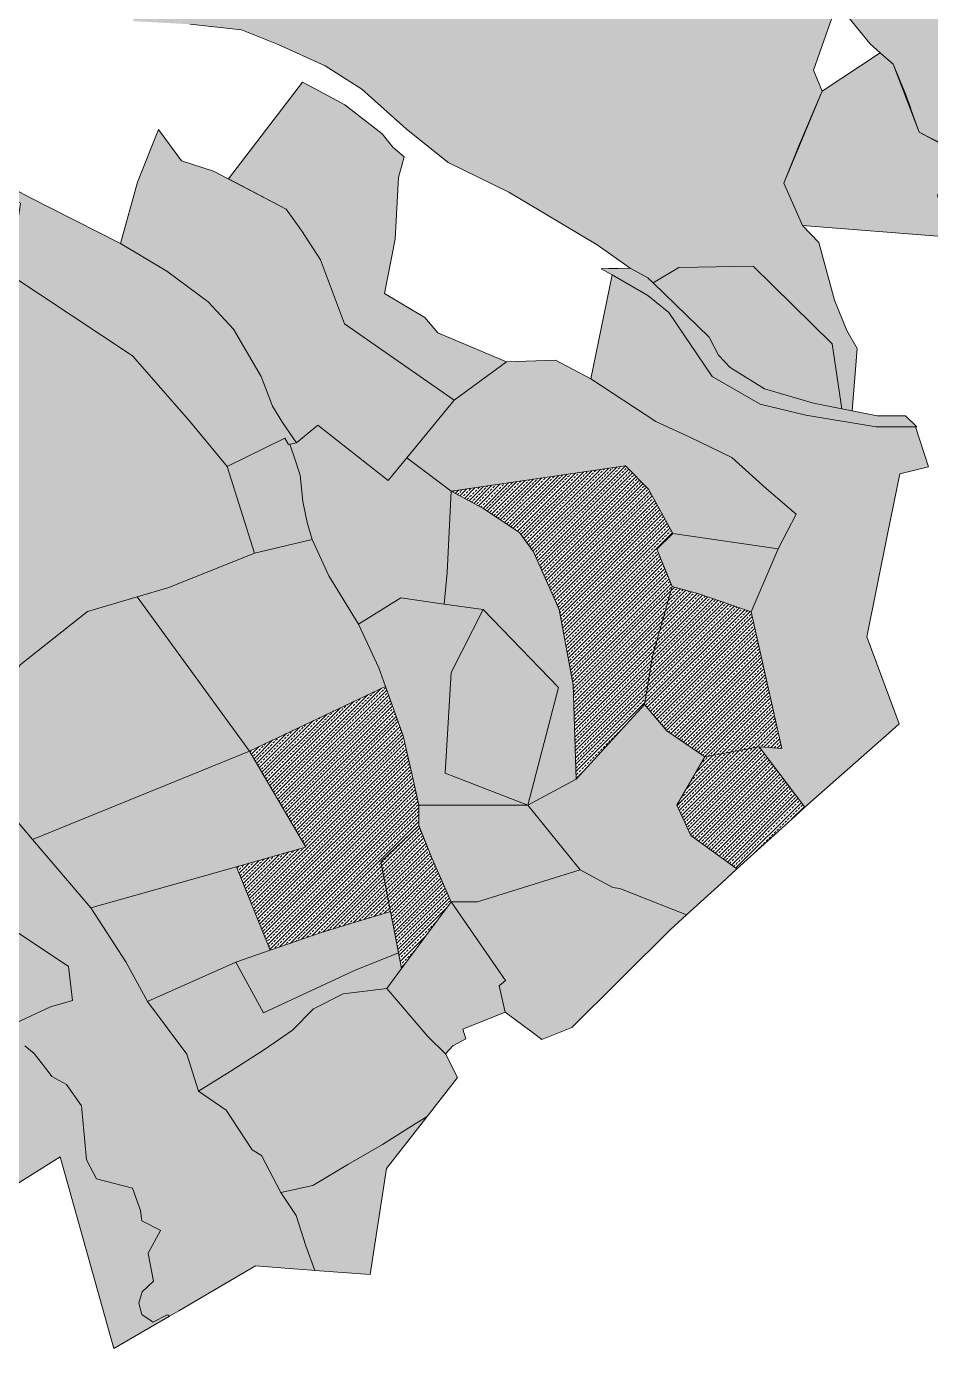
# Model space of a CAD drawing. Header units: metres. Extents: x 541853 to 549675, y 1832829 to 1845715.
# Drawn here: x 547461 to 547910, y 1839112 to 1839769 of the extents above; entities that cross this region are included whole.
import ezdxf

# ---------------------------------------------------------------- set-up
doc = ezdxf.new("R2010")
doc.units = ezdxf.units.M
doc.header["$MEASUREMENT"] = 0
doc.layers.add('1', color=7, linetype='Continuous', lineweight=0)

msp = doc.modelspace()

# ---------------------------------------------------------------- hatches: boundary and pattern name
at = {"layer": '1', "linetype": 'Continuous', "lineweight": 0}
for color, points in [(4, [(548075.28, 1839599.325), (548058.75, 1839614.925), (548047.59, 1839619.395), (548036.19, 1839640.605), (548015.19, 1839653.715), (548001.63, 1839662.175), (547992.33, 1839667.965), (547991.94, 1839668.205), (547991.76, 1839668.325), (547991.64, 1839668.4), (547991.61, 1839668.4), (547990.68, 1839667.215), (547982.88, 1839651.72), (547978.41, 1839644.22), (547976.76, 1839641.685), (547973.37, 1839641.835), (547980.57, 1839657.72), (547980.24, 1839666.735), (547963.77, 1839681.705), (547944.33, 1839694.065), (547941.78, 1839695.7), (547923.27, 1839706.23), (547916.55, 1839710.055), (547904.43, 1839716.37), (547900.47, 1839727.23), (547899.84, 1839728.985), (547897.08, 1839736.5), (547891.53, 1839750.135), (547885.05, 1839755.775), (547880.04, 1839760.125), (547879.8, 1839760.305), (547869.66, 1839772.935), (547866.99, 1839777.255), (547864.14, 1839781.875), (547861.98, 1839784.5), (547854.6, 1839793.365), (547841.67, 1839811.275), (547830.9, 1839808.515), (547823.25, 1839818.535), (547821.24, 1839821.16), (547821.54, 1839835.545), (547803.45, 1839842.94), (547789.8, 1839857.025), (547768.95, 1839871.545), (547734.99, 1839883.005), (547703.01, 1839894), (547685.01, 1839892.995), (547676.01, 1839901.995), (547673.34, 1839910.23), (547669.32, 1839922.74), (547665.99, 1839933), (547656.21, 1839942.69), (547634.34, 1839964.365), (547625.16, 1839972.66), (547625.52, 1839977.58), (547626.63, 1839987.675), (547624.44, 1839996.255), (547626.42, 1839996.735), (547626.63, 1840007.565), (547623.9, 1840008.975), (547624.53, 1840012.695), (547629.96, 1840021.935), (547627.95, 1840028.97), (547623.21, 1840029.135), (547626.51, 1840041.39), (547649.4, 1840049.115), (547665.24, 1840032.855), (547664.4, 1840029.855), (547664.25, 1840027.635), (547664.46, 1840025.46), (547665.39, 1840022.925), (547666.71, 1840020.33), (547666.89, 1840019.325), (547666.59, 1840017.285), (547665.81, 1840014.645), (547664.13, 1840011.765), (547663.47, 1840011.24), (547662.84, 1840009.965), (547662.36, 1840007.505), (547662.57, 1840005.105), (547663.56, 1840002.525), (547665.12, 1839999.84), (547667.19, 1839997.2), (547675.86, 1839988.56), (547677.54, 1839985.62), (547681.38, 1839975.225), (547683.36, 1839971.88), (547685.1, 1839970.185), (547687.68, 1839968.82), (547690.68, 1839967.965), (547699.38, 1839966.975), (547705.29, 1839965.865), (547711.38, 1839964.47), (547715.43, 1839963.195), (547720.95, 1839961.095), (547723.92, 1839959.67), (547728.06, 1839957.315), (547735.56, 1839952.245), (547741.2, 1839949.515), (547746.57, 1839947.625), (547757.88, 1839945.045), (547763.43, 1839943.005), (547768.95, 1839939.975), (547773.15, 1839936.885), (547776.03, 1839934.26), (547778.37, 1839931.575), (547782.12, 1839925.53), (547782.18, 1839924.99), (547782.81, 1839924.15), (547784.22, 1839923.115), (547791.24, 1839920.805), (547797.12, 1839917.37), (547802.01, 1839915.945), (547805.64, 1839914.46), (547806.84, 1839913.395), (547808.46, 1839910.41), (547810.77, 1839907.575), (547812.3, 1839905.925), (547814.7, 1839904.245), (547816.11, 1839903.81), (547821.24, 1839903.135), (547825.29, 1839902.205), (547833.18, 1839899.445), (547835.34, 1839901.08), (547838.25, 1839904.005), (547838.37, 1839904.125), (547846.14, 1839894.465), (547848.66, 1839892.905), (547872.12, 1839878.445), (547894.2, 1839854.73), (547917.57, 1839829.38), (547919.7, 1839828.495), (547919.43, 1839826.845), (547919.76, 1839824.745), (547920.36, 1839823.845), (547922.37, 1839822.615), (547935.99, 1839816.9), (547947.21, 1839812.85), (547949.01, 1839811.755), (547949.46, 1839811.035), (547949.55, 1839808.98), (547947.3, 1839802.11), (547946.67, 1839799.575), (547946.64, 1839798.465), (547947.12, 1839796.635), (547948.35, 1839785.43), (547949.34, 1839781.755), (547953.48, 1839773.79), (547955.25, 1839771.135), (547956.03, 1839770.355), (547957.68, 1839769.425), (547960.74, 1839768.315), (547962.66, 1839767.325), (547969.2, 1839761.895), (547976.1, 1839757.8), (547978.26, 1839756.915), (547979.61, 1839756.615), (547982.43, 1839756.585), (547983.81, 1839756.855), (547990.11, 1839759.015), (547995.33, 1839759.69), (547997.49, 1839759.645), (548001.57, 1839759.045), (548004.09, 1839758.22), (548005.41, 1839757.545), (548006.79, 1839756.48), (548006.49, 1839755.535), (548007.12, 1839753.945), (548008.29, 1839752.565), (548011.2, 1839750.255), (548014.32, 1839748.455), (548021.25, 1839745.53), (548031.9, 1839742.365), (548056.95, 1839737.235), (548074.98, 1839732.69), (548082.93, 1839730.17), (548090.79, 1839727.35), (548097.48, 1839724.56), (548102.55, 1839722.085), (548108.43, 1839718.455), (548113.74, 1839714.24), (548119.08, 1839709.11), (548128.29, 1839699.555), (548132.28, 1839695.865), (548135.49, 1839693.285), (548144.88, 1839686.925), (548167.29, 1839673.605), (548175.69, 1839667.785), (548179.95, 1839664.125), (548180.82, 1839663.18), (548146.11, 1839660.51), (548136.87, 1839652.515), (548076.03, 1839599.955)]), (43, [(547871.16, 1839577.89), (547866, 1839578.925), (547861.2, 1839611.205), (547821.99, 1839649.74), (547784.97, 1839649.125), (547772.22, 1839641.43), (547769.58, 1839643.965), (547760.82, 1839648.735), (547744.44, 1839660.285), (547700.67, 1839686.565), (547670.52, 1839701.25), (547649.64, 1839717.885), (547627.59, 1839737.595), (547609.44, 1839749.19), (547586.04, 1839759.825), (547567.86, 1839767.16), (547542.36, 1839769.875), (547514.43, 1839771.42), (547510.95, 1839779.925), (547515.57, 1839790.365), (547522.92, 1839796.545), (547537.62, 1839798.09), (547560.03, 1839802.35), (547585.5, 1839823.755), (547609.26, 1839811.8), (547647, 1839784.71), (547668.63, 1839795.45), (547694.46, 1839812.775), (547710.72, 1839824.76), (547725, 1839817.425), (547735.83, 1839794.22), (547746.27, 1839787.65), (547772.85, 1839784.95), (547792.17, 1839779.535), (547803.9, 1839799.035), (547823.25, 1839818.535), (547830.9, 1839808.515), (547841.67, 1839811.275), (547854.6, 1839793.365), (547861.98, 1839784.5), (547864.14, 1839781.875), (547851.9, 1839747.06), (547856.16, 1839736.62), (547844.94, 1839710.34), (547837.23, 1839691.005), (547846.5, 1839669.945), (547854.6, 1839661.44), (547862.34, 1839632.835), (547868.52, 1839617.76), (547873.56, 1839608.865)]), (31, [(547917.72, 1839664.335), (547846.5, 1839669.945), (547837.23, 1839691.005), (547856.16, 1839736.62), (547885.05, 1839755.775), (547891.53, 1839750.135), (547904.43, 1839716.37), (547923.27, 1839706.23), (547913.46, 1839684.825), (547918.11, 1839670.14)]), (53, [(547673.52, 1839583.215), (547619.07, 1839621.105), (547607.04, 1839652.815), (547597.68, 1839667.44), (547590, 1839678), (547561.47, 1839693.06), (547598.1, 1839741.195), (547601.22, 1839739.53), (547609.11, 1839735.315), (547619.22, 1839729.93), (547637.7, 1839715.425), (547642.98, 1839708.795), (547648.62, 1839703.98), (547645.89, 1839693.855), (547644.24, 1839663.21), (547638.87, 1839636.105), (547658.85, 1839624.315), (547665.33, 1839616.575), (547699.41, 1839602.265)]), (53, [(547640.7, 1839543.375), (547605.84, 1839570.735), (547595.16, 1839562.08), (547588.2, 1839572.055), (547583.31, 1839580.275), (547577.61, 1839594.99), (547563.9, 1839618.495), (547551.24, 1839632.085), (547530.75, 1839647.325), (547507.77, 1839661.035), (547516.26, 1839691.44), (547526.61, 1839717.57), (547538.01, 1839702), (547554, 1839697.005), (547590, 1839678), (547597.68, 1839667.44), (547607.04, 1839652.815), (547619.07, 1839621.105), (547673.52, 1839583.215), (547649.91, 1839554.565)]), (252, [(547883.07, 1839569.925), (547848.09, 1839575.745), (547825.41, 1839581.295), (547801.5, 1839594.915), (547780.05, 1839626.745), (547769.58, 1839635.22), (547751.85, 1839645.525), (547746.42, 1839648.495), (547746.45, 1839648.495), (547750.2, 1839648.555), (547754.88, 1839648.63), (547760.82, 1839648.735), (547769.58, 1839643.965), (547772.22, 1839641.43), (547800.15, 1839614.535), (547804.8, 1839605.505), (547810.44, 1839599.385), (547827.57, 1839588.765), (547851.96, 1839581.73), (547866, 1839578.925), (547871.16, 1839577.89), (547883.49, 1839575.43), (547897.62, 1839575.43), (547903.14, 1839570.015), (547902.6, 1839569.925)]), (43, [(547866, 1839578.925), (547851.96, 1839581.73), (547827.57, 1839588.765), (547810.44, 1839599.385), (547804.8, 1839605.505), (547800.15, 1839614.535), (547772.22, 1839641.43), (547784.97, 1839649.125), (547821.99, 1839649.74), (547861.2, 1839611.205)]), (252, [(547417.23, 1839375.765), (547412.88, 1839380.475), (547403.7, 1839386.205), (547390.47, 1839395.955), (547378.35, 1839402.84), (547369.92, 1839404.745), (547388.16, 1839415.365), (547394.13, 1839412.56), (547394.61, 1839407.955), (547396.59, 1839405.525), (547409.07, 1839399.795), (547414.98, 1839404.985), (547409.76, 1839405.9), (547412.52, 1839411.645), (547413.9, 1839417.255), (547416.57, 1839419.175), (547425.63, 1839418.17), (547428.51, 1839416.085), (547428.78, 1839412.365), (547431.12, 1839411.375), (547435.17, 1839421.665), (547437.42, 1839439.185), (547430.25, 1839439.47), (547431.63, 1839451.785), (547430.97, 1839466.365), (547432.8, 1839495.795), (547432.02, 1839513.42), (547435.14, 1839558.915), (547452.87, 1839645.555), (547513.71, 1839605.25), (547541.7, 1839573.225), (547560.69, 1839550.215), (547574.37, 1839507.165), (547531.71, 1839490.215), (547516.08, 1839485.58), (547491.36, 1839478.245), (547458.03, 1839451.845), (547431.99, 1839403.005), (547425.3, 1839402.42), (547424.04, 1839401.535), (547425.42, 1839398.205), (547414.23, 1839394.245), (547416.78, 1839388.365), (547419.3, 1839387.165), (547423.35, 1839381.135), (547423.98, 1839376.47)]), (252, [(547847.67, 1839381.09), (547824.99, 1839411), (547836.12, 1839410.205), (547821, 1839478.005), (547834.29, 1839509.415), (547843.26, 1839526.635), (547828.41, 1839539.265), (547811.31, 1839554.685), (547790.1, 1839564.99), (547773.63, 1839572.595), (547741.38, 1839593.835), (547751.85, 1839645.525), (547769.58, 1839635.22), (547780.05, 1839626.745), (547801.5, 1839594.915), (547825.41, 1839581.295), (547848.09, 1839575.745), (547883.07, 1839569.925), (547902.6, 1839569.925), (547908.99, 1839550.065), (547894.8, 1839546.555), (547888.53, 1839515.865), (547878.33, 1839465.615), (547894.41, 1839422.4), (547889.52, 1839418.065), (547875.54, 1839405.705)]), (53, [(547834.29, 1839509.415), (547782, 1839517.005), (547770, 1839538.995), (547758.54, 1839550.665), (547671.99, 1839538.005), (547649.91, 1839554.565), (547673.52, 1839583.215), (547699.41, 1839602.265), (547723.71, 1839603.15), (547741.38, 1839593.835), (547773.63, 1839572.595), (547790.1, 1839564.99), (547811.31, 1839554.685), (547828.41, 1839539.265), (547843.26, 1839526.635)]), (31, [(547626, 1839472.005), (547611.27, 1839495.975), (547602.99, 1839514.005), (547600.47, 1839522.495), (547598.25, 1839532.8), (547596.99, 1839546), (547593.99, 1839555), (547592.34, 1839559.815), (547591.83, 1839561.345), (547591.2, 1839561.225), (547595.16, 1839562.08), (547605.84, 1839570.735), (547640.7, 1839543.375), (547649.91, 1839554.565), (547671.99, 1839538.005), (547669.98, 1839497.625), (547668.57, 1839481.965), (547647, 1839484.995)]), (252, [(547574.37, 1839507.165), (547560.69, 1839550.215), (547589.37, 1839564.315), (547591.2, 1839561.225), (547591.83, 1839561.345), (547592.34, 1839559.815), (547593.99, 1839555), (547596.99, 1839546), (547598.25, 1839532.8), (547600.47, 1839522.495), (547602.99, 1839514.005)]), (31, [(547710, 1839382.005), (547725.21, 1839440.43), (547687.92, 1839479.25), (547668.57, 1839481.965), (547669.98, 1839497.625), (547671.99, 1839538.005), (547687.71, 1839529.515), (547705.89, 1839517.53), (547712.85, 1839507.87), (547725.6, 1839479.265), (547732.56, 1839441.765), (547734, 1839394.995)]), (53, [(547821, 1839478.005), (547794.99, 1839487.005), (547781.76, 1839490.665), (547774.11, 1839509.145), (547782, 1839517.005), (547834.29, 1839509.415)]), (53, [(547571.85, 1839408.96), (547516.08, 1839485.58), (547531.71, 1839490.215), (547574.37, 1839507.165), (547602.99, 1839514.005), (547611.27, 1839495.975), (547626, 1839472.005), (547636.08, 1839450.33), (547639.35, 1839441.06)]), (53, [(547464, 1839364.995), (547431.99, 1839403.005), (547458.03, 1839451.845), (547491.36, 1839478.245), (547516.08, 1839485.58), (547571.85, 1839408.96)]), (31, [(547656, 1839382.005), (547652.64, 1839396.945), (547648.11, 1839416.445), (547641, 1839436.335), (547639.35, 1839441.06), (547636.08, 1839450.33), (547626, 1839472.005), (547647, 1839484.995), (547668.57, 1839481.965), (547687.92, 1839479.25), (547671.99, 1839448.005), (547668.99, 1839397.995), (547710, 1839382.005)]), (31, [(547710, 1839382.005), (547668.99, 1839397.995), (547671.99, 1839448.005), (547687.92, 1839479.25), (547725.21, 1839440.43)]), (252, [(547788.87, 1839327.615), (547755.69, 1839340.77), (547752.33, 1839341.235), (547736.01, 1839349.995), (547710, 1839382.005), (547734, 1839394.995), (547767.99, 1839432), (547779, 1839418.995), (547797.99, 1839406.005), (547784.01, 1839382.005), (547791, 1839367.005), (547813.86, 1839350.385), (547806.18, 1839343.365)]), (53, [(547523.85, 1839125.325), (547522.95, 1839125.94), (547518.33, 1839129.06), (547516.92, 1839134.775), (547518.54, 1839140.445), (547524.09, 1839145.605), (547521.45, 1839159.48), (547521.48, 1839159.51), (547527.72, 1839170.775), (547527.75, 1839170.835), (547518.39, 1839175.68), (547517.64, 1839180.72), (547513.68, 1839191.895), (547495.92, 1839196.515), (547490.82, 1839205.995), (547488.45, 1839232.71), (547481.01, 1839243.3), (547473.6, 1839247.305), (547471.8, 1839249.825), (547464.93, 1839258.795), (547460.34, 1839262.545), (547453.65, 1839265.545), (547448.91, 1839270.69), (547473, 1839282), (547484.01, 1839285), (547482, 1839301.995), (547455, 1839319.995), (547429.71, 1839313.755), (547420.32, 1839348.645), (547416.42, 1839363.03), (547407.48, 1839375.54), (547405.41, 1839373.935), (547384.59, 1839388.83), (547371.21, 1839395.49), (547366.11, 1839397.62), (547369.92, 1839404.745), (547378.35, 1839402.84), (547390.47, 1839395.955), (547403.7, 1839386.205), (547412.88, 1839380.475), (547417.23, 1839375.765), (547423.98, 1839376.47), (547423.35, 1839381.135), (547419.3, 1839387.165), (547416.78, 1839388.365), (547414.23, 1839394.245), (547425.42, 1839398.205), (547424.04, 1839401.535), (547425.3, 1839402.42), (547431.99, 1839403.005), (547464, 1839364.995), (547493.01, 1839331.005), (547510.38, 1839304.305), (547521.15, 1839284.49), (547540.8, 1839258.495), (547546.47, 1839240.015), (547560.21, 1839230.685), (547573.08, 1839210.84), (547577.82, 1839208.095), (547587.33, 1839189.795), (547595.07, 1839178.245), (547599.81, 1839163.155), (547604.31, 1839151.05), (547602.57, 1839151.185), (547593.69, 1839151.83), (547574.82, 1839153.225), (547536.75, 1839131.025), (547532.07, 1839128.295), (547531.86, 1839128.43), (547531.8, 1839128.475), (547531.74, 1839128.505), (547531.47, 1839128.715), (547531.38, 1839128.775), (547530.99, 1839129.03)]), (53, [(547493.01, 1839331.005), (547464, 1839364.995), (547571.85, 1839408.96), (547599.87, 1839361.245), (547565.46, 1839351.495)]), (31, [(547671.99, 1839334.005), (547662.57, 1839355.5), (547656, 1839372), (547656, 1839382.005), (547710, 1839382.005), (547736.01, 1839349.995), (547685.01, 1839334.005)]), (252, [(547521.15, 1839284.49), (547510.38, 1839304.305), (547493.01, 1839331.005), (547565.46, 1839351.495), (547582.05, 1839310.005), (547565.07, 1839304.095)]), (252, [(547717.05, 1839265.74), (547712.88, 1839268.92), (547698.78, 1839279.24), (547695.87, 1839292.275), (547698.9, 1839295.005), (547671.99, 1839334.005), (547685.01, 1839334.005), (547736.01, 1839349.995), (547752.33, 1839341.235), (547755.69, 1839340.77), (547788.87, 1839327.615), (547780.65, 1839320.1), (547757.43, 1839297.03), (547754.85, 1839294.45), (547731.87, 1839271.62)]), (53, [(547669.11, 1839258.585), (547660.35, 1839267.27), (547639.95, 1839291.105), (547647.3, 1839300.96), (547671.99, 1839334.005), (547698.9, 1839295.005), (547695.87, 1839292.275), (547698.78, 1839279.24), (547677.84, 1839270.78), (547679.25, 1839266.07), (547672.74, 1839262.635)]), (53, [(547578.81, 1839278.895), (547565.07, 1839304.095), (547582.05, 1839310.005), (547608, 1839319.005), (547641.81, 1839329.31), (547645.8, 1839308.685), (547623.99, 1839300)]), (53, [(547448.91, 1839270.69), (547441.62, 1839276.18), (547438.35, 1839281.73), (547432.35, 1839303.99), (547430.58, 1839310.605), (547429.71, 1839313.755), (547455, 1839319.995), (547482, 1839301.995), (547484.01, 1839285), (547473, 1839282)]), (53, [(547504.5, 1839112.215), (547477.74, 1839207.435), (547417.86, 1839169.845), (547405.23, 1839161.925), (547374.9, 1839142.905), (547371, 1839123.645), (547358.67, 1839127.965), (547359.51, 1839132.69), (547369.92, 1839143.205), (547386.36, 1839169.635), (547376.76, 1839168.375), (547368.75, 1839165.165), (547362.63, 1839157.245), (547358.64, 1839155.805), (547353.39, 1839156.63), (547348.23, 1839170.235), (547330.47, 1839149.025), (547332.15, 1839137.19), (547326.72, 1839133.095), (547317.93, 1839140.61), (547297.17, 1839154.755), (547297.53, 1839170.67), (547288.41, 1839182.73), (547283.4, 1839188.55), (547278.39, 1839191.94), (547268.82, 1839191.865), (547253.34, 1839203.685), (547243.02, 1839218.07), (547217.85, 1839234.75), (547222.32, 1839247.965), (547235.34, 1839247.86), (547244.91, 1839254.595), (547255.35, 1839265.86), (547259.91, 1839285.075), (547294.2, 1839281.565), (547333.29, 1839274.755), (547348.77, 1839273.69), (547356.78, 1839285.99), (547376.22, 1839277.26), (547378.02, 1839278.745), (547384.38, 1839275.07), (547388.16, 1839268.17), (547403.07, 1839259.875), (547399.47, 1839249.435), (547422.78, 1839241.425), (547423.68, 1839244.305), (547403.34, 1839278.46), (547401.03, 1839287.775), (547404.72, 1839299.175), (547402.71, 1839311.205), (547411.68, 1839314.82), (547415.97, 1839312.33), (547425.27, 1839317.115), (547423.59, 1839311.97), (547430.46, 1839310.59), (547430.58, 1839310.605), (547432.35, 1839303.99), (547438.35, 1839281.73), (547441.62, 1839276.18), (547448.91, 1839270.69), (547453.65, 1839265.545), (547460.34, 1839262.545), (547464.93, 1839258.795), (547471.8, 1839249.825), (547473.6, 1839247.305), (547481.01, 1839243.3), (547488.45, 1839232.71), (547490.82, 1839205.995), (547495.92, 1839196.515), (547513.68, 1839191.895), (547517.64, 1839180.72), (547518.39, 1839175.68), (547527.75, 1839170.835), (547527.72, 1839170.775), (547521.48, 1839159.51), (547521.45, 1839159.48), (547524.09, 1839145.605), (547518.54, 1839140.445), (547516.92, 1839134.775), (547518.33, 1839129.06), (547522.95, 1839125.94), (547523.85, 1839125.325), (547530.99, 1839129.03), (547531.38, 1839128.775), (547531.47, 1839128.715), (547531.74, 1839128.505), (547531.8, 1839128.475), (547531.86, 1839128.43), (547532.07, 1839128.295)]), (252, [(547546.47, 1839240.015), (547540.8, 1839258.495), (547521.15, 1839284.49), (547565.07, 1839304.095), (547578.81, 1839278.895), (547623.99, 1839300), (547645.8, 1839308.685), (547647.3, 1839300.96), (547639.95, 1839291.105), (547618.41, 1839288.345), (547603.65, 1839280.89), (547593.18, 1839270.3), (547579.35, 1839260.73), (547562.31, 1839249.81)]), (53, [(547587.33, 1839189.795), (547577.82, 1839208.095), (547573.08, 1839210.84), (547560.21, 1839230.685), (547546.47, 1839240.015), (547562.31, 1839249.81), (547579.35, 1839260.73), (547593.18, 1839270.3), (547603.65, 1839280.89), (547618.41, 1839288.345), (547639.95, 1839291.105), (547660.35, 1839267.27), (547669.11, 1839258.585), (547675.17, 1839246.84), (547660.08, 1839227.535), (547654.02, 1839223.785), (547637.94, 1839213.525), (547620.69, 1839203.625), (547603.35, 1839193.245)]), (53, [(547631.76, 1839149.025), (547604.31, 1839151.05), (547599.81, 1839163.155), (547595.07, 1839178.245), (547587.33, 1839189.795), (547603.35, 1839193.245), (547620.69, 1839203.625), (547637.94, 1839213.525), (547654.02, 1839223.785), (547660.08, 1839227.535), (547639.8, 1839201.645)])]:
    msp.add_hatch(color=color, dxfattribs=at).paths.add_polyline_path(points)
h = msp.add_hatch(dxfattribs=at)
h.set_pattern_fill('ANSI33', color=188, scale=10, style=0)
h.paths.add_polyline_path([(547560.69, 1839550.215), (547541.7, 1839573.225), (547513.71, 1839605.25), (547452.87, 1839645.555), (547458.15, 1839680.97), (547453.5, 1839683.25), (547455.81, 1839684.51), (547451.85, 1839686.625), (547438.14, 1839697.755), (547440.27, 1839699.075), (547447.71, 1839691.83), (547462.74, 1839683.79), (547507.77, 1839661.035), (547530.75, 1839647.325), (547551.24, 1839632.085), (547563.9, 1839618.495), (547577.61, 1839594.99), (547583.31, 1839580.275), (547588.2, 1839572.055), (547595.16, 1839562.08), (547591.2, 1839561.225), (547589.37, 1839564.315)])
h = msp.add_hatch(dxfattribs=at)
h.set_pattern_fill('ANSI33', color=188, scale=10, style=0)
h.paths.add_polyline_path([(547734, 1839394.995), (547732.56, 1839441.765), (547725.6, 1839479.265), (547712.85, 1839507.87), (547705.89, 1839517.53), (547687.71, 1839529.515), (547671.99, 1839538.005), (547758.54, 1839550.665), (547770, 1839538.995), (547782, 1839517.005), (547774.11, 1839509.145), (547781.76, 1839490.665), (547772.01, 1839456), (547767.99, 1839432)])
h = msp.add_hatch(dxfattribs=at)
h.set_pattern_fill('ANSI33', color=188, scale=10, style=0)
h.paths.add_polyline_path([(547797.99, 1839406.005), (547779, 1839418.995), (547767.99, 1839432), (547772.01, 1839456), (547781.76, 1839490.665), (547794.99, 1839487.005), (547821, 1839478.005), (547836.12, 1839410.205), (547824.99, 1839411)])
h = msp.add_hatch(dxfattribs=at)
h.set_pattern_fill('ANSI33', color=188, scale=10, style=0)
h.paths.add_polyline_path([(547582.05, 1839310.005), (547565.46, 1839351.495), (547599.87, 1839361.245), (547571.85, 1839408.96), (547639.35, 1839441.06), (547641, 1839436.335), (547648.11, 1839416.445), (547652.64, 1839396.945), (547656, 1839382.005), (547656, 1839372), (547637.01, 1839354), (547641.81, 1839329.31), (547608, 1839319.005)])
h = msp.add_hatch(dxfattribs=at)
h.set_pattern_fill('ANSI33', color=188, scale=10, style=0)
h.paths.add_polyline_path([(547813.86, 1839350.385), (547791, 1839367.005), (547784.01, 1839382.005), (547797.99, 1839406.005), (547824.99, 1839411), (547847.67, 1839381.09), (547845.66, 1839379.32), (547842.72, 1839376.635)])
h = msp.add_hatch(dxfattribs=at)
h.set_pattern_fill('ANSI33', color=188, scale=10, style=0)
h.paths.add_polyline_path([(547647.3, 1839300.96), (547645.8, 1839308.685), (547641.81, 1839329.31), (547637.01, 1839354), (547656, 1839372), (547662.57, 1839355.5), (547671.99, 1839334.005)])

# ---------------------------------------------------------------- linework, layer by layer
at = {"layer": '1', "color": 7, "linetype": 'Continuous', "lineweight": 0, "flags": 128}
for points in [[(547864.14, 1839781.875), (547851.9, 1839747.06), (547856.16, 1839736.62), (547844.94, 1839710.34), (547837.23, 1839691.005), (547846.5, 1839669.945), (547854.6, 1839661.44), (547862.34, 1839632.835), (547868.52, 1839617.76), (547873.56, 1839608.865), (547871.16, 1839577.89), (547866, 1839578.925), (547861.2, 1839611.205), (547821.99, 1839649.74), (547784.97, 1839649.125), (547772.22, 1839641.43), (547769.58, 1839643.965), (547760.82, 1839648.735), (547744.44, 1839660.285), (547700.67, 1839686.565), (547670.52, 1839701.25), (547649.64, 1839717.885), (547627.59, 1839737.595), (547609.44, 1839749.19), (547586.04, 1839759.825), (547567.86, 1839767.16), (547542.36, 1839769.875)], [(547916.55, 1839710.055), (547904.43, 1839716.37), (547900.47, 1839727.23), (547899.84, 1839728.985), (547897.08, 1839736.5), (547891.53, 1839750.135), (547885.05, 1839755.775), (547880.04, 1839760.125), (547879.8, 1839760.305), (547869.66, 1839772.935)], [(547452.87, 1839645.555), (547513.71, 1839605.25), (547541.7, 1839573.225), (547560.69, 1839550.215), (547574.37, 1839507.165), (547531.71, 1839490.215), (547516.08, 1839485.58), (547491.36, 1839478.245), (547458.03, 1839451.845)], [(547431.99, 1839403.005), (547464, 1839364.995), (547493.01, 1839331.005), (547510.38, 1839304.305), (547521.15, 1839284.49), (547540.8, 1839258.495), (547546.47, 1839240.015), (547560.21, 1839230.685), (547573.08, 1839210.84), (547577.82, 1839208.095), (547587.33, 1839189.795), (547595.07, 1839178.245), (547599.81, 1839163.155), (547604.31, 1839151.05), (547602.57, 1839151.185), (547593.69, 1839151.83), (547574.82, 1839153.225), (547536.75, 1839131.025), (547532.07, 1839128.295), (547531.86, 1839128.43), (547531.8, 1839128.475), (547531.74, 1839128.505), (547531.47, 1839128.715), (547531.38, 1839128.775), (547530.99, 1839129.03), (547523.85, 1839125.325), (547522.95, 1839125.94), (547518.33, 1839129.06), (547516.92, 1839134.775), (547518.54, 1839140.445), (547524.09, 1839145.605), (547521.45, 1839159.48), (547521.48, 1839159.51), (547527.72, 1839170.775), (547527.75, 1839170.835), (547518.39, 1839175.68), (547517.64, 1839180.72), (547513.68, 1839191.895), (547495.92, 1839196.515), (547490.82, 1839205.995), (547488.45, 1839232.71), (547481.01, 1839243.3), (547473.6, 1839247.305), (547471.8, 1839249.825), (547464.93, 1839258.795), (547460.34, 1839262.545)], [(547448.91, 1839270.69), (547473, 1839282), (547484.01, 1839285), (547482, 1839301.995), (547455, 1839319.995)], [(547460.34, 1839262.545), (547464.93, 1839258.795), (547471.8, 1839249.825), (547473.6, 1839247.305), (547481.01, 1839243.3), (547488.45, 1839232.71), (547490.82, 1839205.995), (547495.92, 1839196.515), (547513.68, 1839191.895), (547517.64, 1839180.72), (547518.39, 1839175.68), (547527.75, 1839170.835), (547527.72, 1839170.775), (547521.48, 1839159.51), (547521.45, 1839159.48), (547524.09, 1839145.605), (547518.54, 1839140.445), (547516.92, 1839134.775), (547518.33, 1839129.06), (547522.95, 1839125.94), (547523.85, 1839125.325), (547530.99, 1839129.03), (547531.38, 1839128.775), (547531.47, 1839128.715), (547531.74, 1839128.505), (547531.8, 1839128.475), (547531.86, 1839128.43), (547532.07, 1839128.295), (547504.5, 1839112.215), (547477.74, 1839207.435), (547417.86, 1839169.845)]]:
    msp.add_lwpolyline(points, dxfattribs=at)
for points in [[(547856.16, 1839736.62), (547885.05, 1839755.775), (547891.53, 1839750.135), (547904.43, 1839716.37), (547923.27, 1839706.23), (547913.46, 1839684.825), (547918.11, 1839670.14), (547917.72, 1839664.335), (547846.5, 1839669.945), (547837.23, 1839691.005), (547856.16, 1839736.62)], [(547637.7, 1839715.425), (547642.98, 1839708.795), (547648.62, 1839703.98), (547645.89, 1839693.855), (547644.24, 1839663.21), (547638.87, 1839636.105), (547658.85, 1839624.315), (547665.33, 1839616.575), (547699.41, 1839602.265), (547673.52, 1839583.215), (547619.07, 1839621.105), (547607.04, 1839652.815), (547597.68, 1839667.44), (547590, 1839678), (547561.47, 1839693.06), (547598.1, 1839741.195), (547601.22, 1839739.53), (547609.11, 1839735.315), (547619.22, 1839729.93), (547637.7, 1839715.425)], [(547507.77, 1839661.035), (547516.26, 1839691.44), (547526.61, 1839717.57), (547538.01, 1839702), (547554, 1839697.005), (547590, 1839678), (547597.68, 1839667.44), (547607.04, 1839652.815), (547619.07, 1839621.105), (547673.52, 1839583.215), (547649.91, 1839554.565), (547640.7, 1839543.375), (547605.84, 1839570.735), (547595.16, 1839562.08), (547588.2, 1839572.055), (547583.31, 1839580.275), (547577.61, 1839594.99), (547563.9, 1839618.495), (547551.24, 1839632.085), (547530.75, 1839647.325), (547507.77, 1839661.035)], [(547507.77, 1839661.035), (547530.75, 1839647.325), (547551.24, 1839632.085), (547563.9, 1839618.495), (547577.61, 1839594.99), (547583.31, 1839580.275), (547588.2, 1839572.055), (547595.16, 1839562.08), (547591.2, 1839561.225), (547589.37, 1839564.315), (547560.69, 1839550.215), (547541.7, 1839573.225), (547513.71, 1839605.25), (547452.87, 1839645.555), (547458.15, 1839680.97), (547453.5, 1839683.25), (547455.81, 1839684.51), (547451.85, 1839686.625), (547438.14, 1839697.755), (547440.27, 1839699.075), (547447.71, 1839691.83), (547462.74, 1839683.79), (547507.77, 1839661.035)], [(547772.22, 1839641.43), (547800.15, 1839614.535), (547804.8, 1839605.505), (547810.44, 1839599.385), (547827.57, 1839588.765), (547851.96, 1839581.73), (547866, 1839578.925), (547871.16, 1839577.89), (547883.49, 1839575.43), (547897.62, 1839575.43), (547903.14, 1839570.015), (547902.6, 1839569.925), (547883.07, 1839569.925), (547848.09, 1839575.745), (547825.41, 1839581.295), (547801.5, 1839594.915), (547780.05, 1839626.745), (547769.58, 1839635.22), (547751.85, 1839645.525), (547746.42, 1839648.495), (547746.45, 1839648.495), (547750.2, 1839648.555), (547754.88, 1839648.63), (547760.82, 1839648.735), (547769.58, 1839643.965), (547772.22, 1839641.43)], [(547866, 1839578.925), (547851.96, 1839581.73), (547827.57, 1839588.765), (547810.44, 1839599.385), (547804.8, 1839605.505), (547800.15, 1839614.535), (547772.22, 1839641.43), (547784.97, 1839649.125), (547821.99, 1839649.74), (547861.2, 1839611.205), (547866, 1839578.925)], [(547741.38, 1839593.835), (547751.85, 1839645.525), (547769.58, 1839635.22), (547780.05, 1839626.745), (547801.5, 1839594.915), (547825.41, 1839581.295), (547848.09, 1839575.745), (547883.07, 1839569.925), (547902.6, 1839569.925), (547908.99, 1839550.065), (547894.8, 1839546.555), (547888.53, 1839515.865), (547878.33, 1839465.615), (547894.41, 1839422.4), (547889.52, 1839418.065), (547875.54, 1839405.705), (547847.67, 1839381.09), (547824.99, 1839411), (547836.12, 1839410.205), (547821, 1839478.005), (547834.29, 1839509.415), (547843.26, 1839526.635), (547828.41, 1839539.265), (547811.31, 1839554.685), (547790.1, 1839564.99), (547773.63, 1839572.595), (547741.38, 1839593.835)], [(547649.91, 1839554.565), (547673.52, 1839583.215), (547699.41, 1839602.265), (547723.71, 1839603.15), (547741.38, 1839593.835), (547773.63, 1839572.595), (547790.1, 1839564.99), (547811.31, 1839554.685), (547828.41, 1839539.265), (547843.26, 1839526.635), (547834.29, 1839509.415), (547782, 1839517.005), (547770, 1839538.995), (547758.54, 1839550.665), (547671.99, 1839538.005), (547649.91, 1839554.565)], [(547591.2, 1839561.225), (547595.16, 1839562.08), (547605.84, 1839570.735), (547640.7, 1839543.375), (547649.91, 1839554.565), (547671.99, 1839538.005), (547669.98, 1839497.625), (547668.57, 1839481.965), (547647, 1839484.995), (547626, 1839472.005), (547611.27, 1839495.975), (547602.99, 1839514.005), (547600.47, 1839522.495), (547598.25, 1839532.8), (547596.99, 1839546), (547593.99, 1839555), (547592.34, 1839559.815), (547591.83, 1839561.345), (547591.2, 1839561.225)], [(547560.69, 1839550.215), (547589.37, 1839564.315), (547591.2, 1839561.225), (547591.83, 1839561.345), (547592.34, 1839559.815), (547593.99, 1839555), (547596.99, 1839546), (547598.25, 1839532.8), (547600.47, 1839522.495), (547602.99, 1839514.005), (547574.37, 1839507.165), (547560.69, 1839550.215)], [(547734, 1839394.995), (547732.56, 1839441.765), (547725.6, 1839479.265), (547712.85, 1839507.87), (547705.89, 1839517.53), (547687.71, 1839529.515), (547671.99, 1839538.005), (547758.54, 1839550.665), (547770, 1839538.995), (547782, 1839517.005), (547774.11, 1839509.145), (547781.76, 1839490.665), (547772.01, 1839456), (547767.99, 1839432), (547734, 1839394.995)], [(547671.99, 1839538.005), (547687.71, 1839529.515), (547705.89, 1839517.53), (547712.85, 1839507.87), (547725.6, 1839479.265), (547732.56, 1839441.765), (547734, 1839394.995), (547710, 1839382.005), (547725.21, 1839440.43), (547687.92, 1839479.25), (547668.57, 1839481.965), (547669.98, 1839497.625), (547671.99, 1839538.005)], [(547782, 1839517.005), (547834.29, 1839509.415), (547821, 1839478.005), (547794.99, 1839487.005), (547781.76, 1839490.665), (547774.11, 1839509.145), (547782, 1839517.005)], [(547516.08, 1839485.58), (547531.71, 1839490.215), (547574.37, 1839507.165), (547602.99, 1839514.005), (547611.27, 1839495.975), (547626, 1839472.005), (547636.08, 1839450.33), (547639.35, 1839441.06), (547571.85, 1839408.96), (547516.08, 1839485.58)], [(547767.99, 1839432), (547772.01, 1839456), (547781.76, 1839490.665), (547794.99, 1839487.005), (547821, 1839478.005), (547836.12, 1839410.205), (547824.99, 1839411), (547797.99, 1839406.005), (547779, 1839418.995), (547767.99, 1839432)], [(547431.99, 1839403.005), (547458.03, 1839451.845), (547491.36, 1839478.245), (547516.08, 1839485.58), (547571.85, 1839408.96), (547464, 1839364.995), (547431.99, 1839403.005)], [(547626, 1839472.005), (547647, 1839484.995), (547668.57, 1839481.965), (547687.92, 1839479.25), (547671.99, 1839448.005), (547668.99, 1839397.995), (547710, 1839382.005), (547656, 1839382.005), (547652.64, 1839396.945), (547648.11, 1839416.445), (547641, 1839436.335), (547639.35, 1839441.06), (547636.08, 1839450.33), (547626, 1839472.005)], [(547687.92, 1839479.25), (547725.21, 1839440.43), (547710, 1839382.005), (547668.99, 1839397.995), (547671.99, 1839448.005), (547687.92, 1839479.25)], [(547565.46, 1839351.495), (547599.87, 1839361.245), (547571.85, 1839408.96), (547639.35, 1839441.06), (547641, 1839436.335), (547648.11, 1839416.445), (547652.64, 1839396.945), (547656, 1839382.005), (547656, 1839372), (547637.01, 1839354), (547641.81, 1839329.31), (547608, 1839319.005), (547582.05, 1839310.005), (547565.46, 1839351.495)], [(547710, 1839382.005), (547734, 1839394.995), (547767.99, 1839432), (547779, 1839418.995), (547797.99, 1839406.005), (547784.01, 1839382.005), (547791, 1839367.005), (547813.86, 1839350.385), (547806.18, 1839343.365), (547788.87, 1839327.615), (547755.69, 1839340.77), (547752.33, 1839341.235), (547736.01, 1839349.995), (547710, 1839382.005)], [(547797.99, 1839406.005), (547824.99, 1839411), (547847.67, 1839381.09), (547845.66, 1839379.32), (547842.72, 1839376.635), (547813.86, 1839350.385), (547791, 1839367.005), (547784.01, 1839382.005), (547797.99, 1839406.005)], [(547464, 1839364.995), (547571.85, 1839408.96), (547599.87, 1839361.245), (547565.46, 1839351.495), (547493.01, 1839331.005), (547464, 1839364.995)], [(547656, 1839372), (547656, 1839382.005), (547710, 1839382.005), (547736.01, 1839349.995), (547685.01, 1839334.005), (547671.99, 1839334.005), (547662.57, 1839355.5), (547656, 1839372)], [(547656, 1839372), (547662.57, 1839355.5), (547671.99, 1839334.005), (547647.3, 1839300.96), (547645.8, 1839308.685), (547641.81, 1839329.31), (547637.01, 1839354), (547656, 1839372)], [(547493.01, 1839331.005), (547565.46, 1839351.495), (547582.05, 1839310.005), (547565.07, 1839304.095), (547521.15, 1839284.49), (547510.38, 1839304.305), (547493.01, 1839331.005)], [(547671.99, 1839334.005), (547685.01, 1839334.005), (547736.01, 1839349.995), (547752.33, 1839341.235), (547755.69, 1839340.77), (547788.87, 1839327.615), (547780.65, 1839320.1), (547757.43, 1839297.03), (547754.85, 1839294.45), (547731.87, 1839271.62), (547717.05, 1839265.74), (547712.88, 1839268.92), (547698.78, 1839279.24), (547695.87, 1839292.275), (547698.9, 1839295.005), (547671.99, 1839334.005)], [(547639.95, 1839291.105), (547647.3, 1839300.96), (547671.99, 1839334.005), (547698.9, 1839295.005), (547695.87, 1839292.275), (547698.78, 1839279.24), (547677.84, 1839270.78), (547679.25, 1839266.07), (547672.74, 1839262.635), (547669.11, 1839258.585), (547660.35, 1839267.27), (547639.95, 1839291.105)], [(547565.07, 1839304.095), (547582.05, 1839310.005), (547608, 1839319.005), (547641.81, 1839329.31), (547645.8, 1839308.685), (547623.99, 1839300), (547578.81, 1839278.895), (547565.07, 1839304.095)], [(547473, 1839282), (547448.91, 1839270.69), (547441.62, 1839276.18), (547438.35, 1839281.73), (547432.35, 1839303.99), (547430.58, 1839310.605), (547429.71, 1839313.755), (547455, 1839319.995), (547482, 1839301.995), (547484.01, 1839285), (547473, 1839282)], [(547521.15, 1839284.49), (547565.07, 1839304.095), (547578.81, 1839278.895), (547623.99, 1839300), (547645.8, 1839308.685), (547647.3, 1839300.96), (547639.95, 1839291.105), (547618.41, 1839288.345), (547603.65, 1839280.89), (547593.18, 1839270.3), (547579.35, 1839260.73), (547562.31, 1839249.81), (547546.47, 1839240.015), (547540.8, 1839258.495), (547521.15, 1839284.49)], [(547546.47, 1839240.015), (547562.31, 1839249.81), (547579.35, 1839260.73), (547593.18, 1839270.3), (547603.65, 1839280.89), (547618.41, 1839288.345), (547639.95, 1839291.105), (547660.35, 1839267.27), (547669.11, 1839258.585), (547675.17, 1839246.84), (547660.08, 1839227.535), (547654.02, 1839223.785), (547637.94, 1839213.525), (547620.69, 1839203.625), (547603.35, 1839193.245), (547587.33, 1839189.795), (547577.82, 1839208.095), (547573.08, 1839210.84), (547560.21, 1839230.685), (547546.47, 1839240.015)], [(547587.33, 1839189.795), (547603.35, 1839193.245), (547620.69, 1839203.625), (547637.94, 1839213.525), (547654.02, 1839223.785), (547660.08, 1839227.535), (547639.8, 1839201.645), (547631.76, 1839149.025), (547604.31, 1839151.05), (547599.81, 1839163.155), (547595.07, 1839178.245), (547587.33, 1839189.795)]]:
    msp.add_lwpolyline(points, close=True, dxfattribs=at)

doc.saveas('drawing.dxf')
